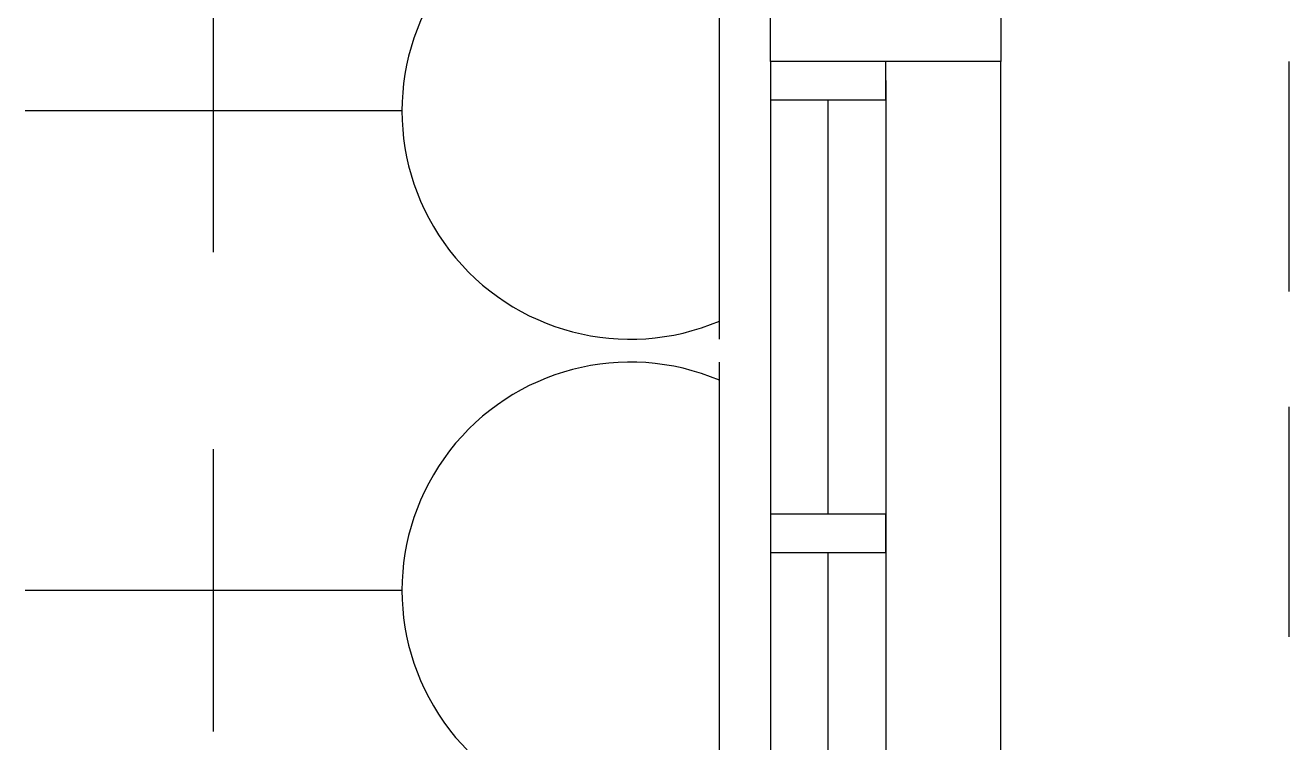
# Model space of a CAD drawing. Header units: inches. Extents: x 16928 to 514628, y -1471 to 241387.
# Drawn here: x 184409 to 186055, y 49628 to 50562 of the extents above; entities that cross this region are included whole.
import ezdxf

# ---------------------------------------------------------------- set-up
doc = ezdxf.new("R2010")
doc.units = ezdxf.units.IN
doc.header["$MEASUREMENT"] = 0
doc.linetypes.add('HIDDEN', pattern=[0.375, 0.25, -0.125])
for name, color, linetype in [('ELECT', 6, 'Continuous'), ('LW', 2, 'Continuous'), ('TB', 8, 'Continuous'), ('WALL', 1, 'Continuous'), ('WIN', 9, 'Continuous')]:
    doc.layers.add(name, color=color, linetype=linetype)

# ---------------------------------------------------------------- blocks, each defined once
blk = doc.blocks.new('13A SSO 300mm')
at = {"layer": 'ELECT', "color": 6}
for p, q in [((0, 413.8), (0, 904.4)), ((-184, 659.1), (184, 659.1)), ((-297.4, 0), (297.4, 0))]:
    blk.add_line(p, q, dxfattribs=at)
blk.add_arc((0, 116.3), 297.4, 336.9763, 203.0237, dxfattribs=at)

msp = doc.modelspace()

# ---------------------------------------------------------------- linework, layer by layer
at = {"layer": 'LW', "linetype": 'HIDDEN', "ltscale": 1200}
msp.add_line((186055, 51415.4), (186055, 40615.4), dxfattribs=at)
at = {"layer": 'LW'}
msp.add_line((185680, 47515.4), (185680, 50515.4), dxfattribs=at)
at = {"layer": 'WALL'}
msp.add_line((185380, 50515.4), (185380, 52090.4), dxfattribs=at)
msp.add_lwpolyline([(185380, 50515.4), (185380, 50665.4), (185680, 50665.4), (185680, 50515.4)], close=True, dxfattribs=at)
at = {"layer": 'WIN'}
for p, q in [((185380, 50515.4), (185380, 47515.4)), ((185530, 50490.4), (185530, 47540.4)), ((185455, 49925.4), (185455, 50465.4)), ((185455, 49335.4), (185455, 49875.4))]:
    msp.add_line(p, q, dxfattribs=at)
for points in [[(185530, 50465.4), (185530, 50515.4), (185380, 50515.4), (185380, 50465.4)], [(185530, 49875.4), (185530, 49925.4), (185380, 49925.4), (185380, 49875.4)]]:
    msp.add_lwpolyline(points, close=True, dxfattribs=at)

# ---------------------------------------------------------------- block references
at = {"layer": 'TB', "color": 6, "linetype": 'Continuous', "rotation": 90}
for p in [(185313.5, 50450.8), (185313.5, 49826.1)]:
    msp.add_blockref('13A SSO 300mm', p, dxfattribs=at)

doc.saveas('drawing.dxf')
